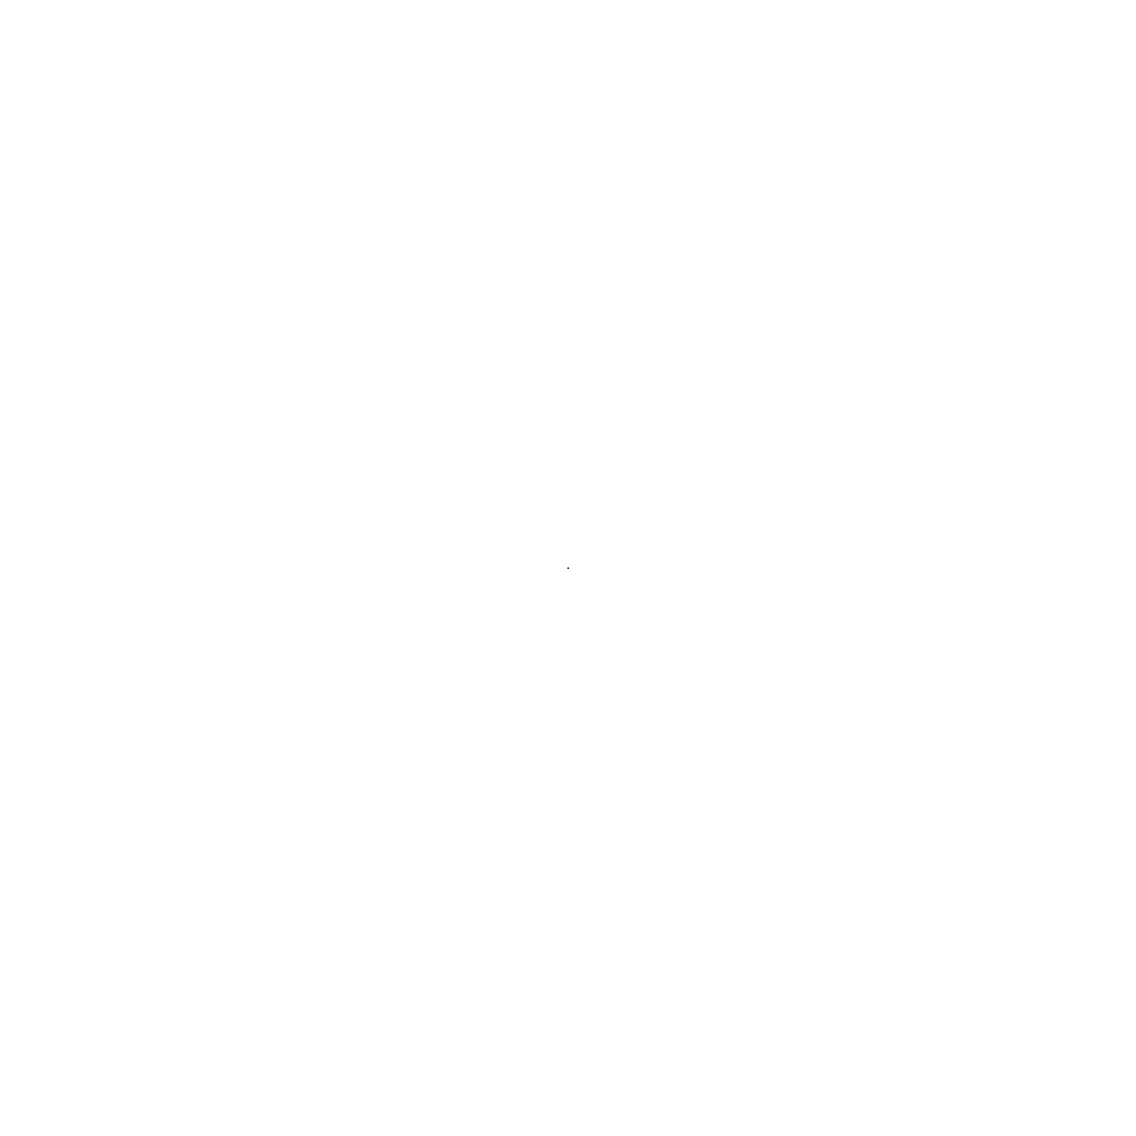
# Model space of a CAD drawing. Extents: x 333621.14 to 333621.14, y 5605610.8799999999 to 5605610.8799999999.
import ezdxf

# ---------------------------------------------------------------- set-up
doc = ezdxf.new("R2010")
doc.units = 0

msp = doc.modelspace()

# ---------------------------------------------------------------- linework, layer by layer
at = {"layer": 'uglyudepression'}
msp.add_point((333621.14, 5605610.8799999999), dxfattribs=at)

doc.saveas('drawing.dxf')
